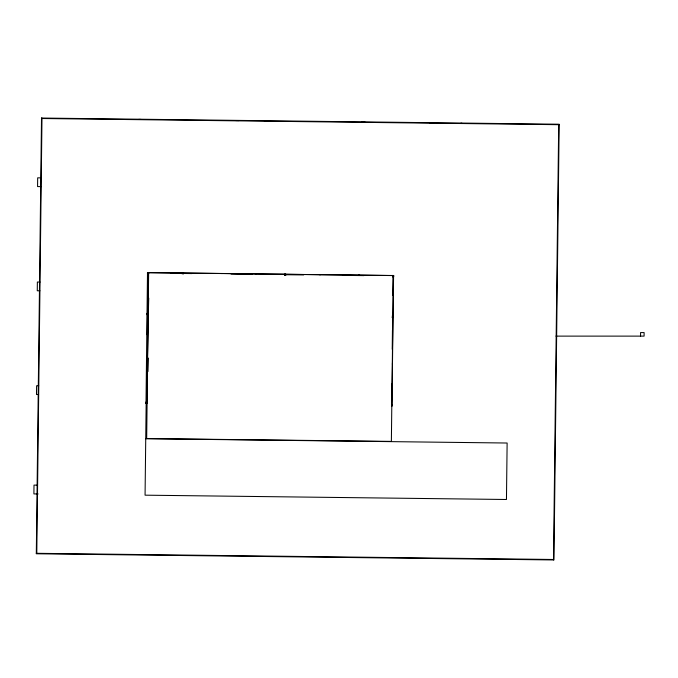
<?xml version="1.0" encoding="UTF-8"?>
<svg xmlns="http://www.w3.org/2000/svg" width="678" height="678" viewBox="0 0 678 678"><rect width="100%" height="100%" fill="white"/><g stroke="black" fill="none" stroke-linecap="round" stroke-linejoin="round"><path stroke-width="1.02" d="M146.168 402.724L145.745 438.556L391.376 441.395L393.359 275.573L148.499 272.658L146.94 403.359L146.016 403.376L146.016 401.978L146.957 401.969L146.957 403.359L146.007 403.351L147.499 272.649L148.44 272.658L148.431 274.056L147.499 274.065L147.499 272.675L148.643 272.649L148.651 273.581L147.49 273.59L147.482 272.649L256.42 273.87L255.242 273.87M285.345 275.166L285.667 274.209L256.428 273.954M146.55 393.867L146.787 372.79M146.931 360.145L146.973 358.035M147.219 334.847L147.473 312.711M147.575 303.219L147.651 297.956M147.897 274.76L147.94 272.658M148.44 272.658L146.94 403.359L146.007 403.351M285.828 275.226L285.819 274.285L284.658 274.285L284.667 275.226L284.675 274.276L393.596 275.514L393.587 276.446M284.667 275.226L284.675 274.293M392.613 276.878L393.545 276.912L393.596 275.497L392.647 275.48M36.782 553.307L41.985 118.048M147.49 274.014L147.49 273.573M146.668 438.471L148.643 272.649M391.537 404.08L391.774 384.053M392.231 349.272L392.452 330.296M392.901 295.515L393.121 276.548M553.494 559.952L558.697 124.693M393.545 276.912L393.579 275.514L392.206 275.48M392.435 364.501L392.469 363.103M391.969 404.825L391.935 406.215L393.579 275.497L392.409 275.514M221.333 273.531L222.494 273.531M319.423 274.7L320.584 274.7M358.501 275.175L359.671 275.166M556.307 336.119L644.1 336.119L644.1 332.584L640.566 332.584L640.566 336.119M147.482 272.649L148.88 272.666M138.702 119.396L141.143 119.43M235.69 120.557L238.995 120.591M264.335 120.896L267.674 120.938M361.679 122.057L364.993 122.099M429.886 122.879L431.522 122.896M431.725 122.896L433.691 122.921M460.82 123.243L461.981 123.26M41.977 118.514L559.164 124.693M41.265 177.873L37.671 177.831L37.57 186.577L41.163 186.619M170.763 273.336L191.908 273.573M231.037 274.014L252.182 274.251M284.667 274.717L303.702 274.929M342.831 275.37L363.976 275.607M40.027 282.065L37.366 282.031L37.265 290.777L39.917 290.811M38.714 385.79L36.595 385.765L36.493 394.511L38.604 394.537M37.171 485.143L34.002 485.101L33.9 493.915L38.121 493.965M36.315 553.307L553.502 559.486M392.096 316.168L393.028 316.202L392.994 317.601L392.062 317.567M183.424 273.997L183.416 273.065L182.255 273.065L182.255 274.005M556.307 335.534L556.307 336.763M146.516 360.255L146.516 361.654L147.457 361.645L147.457 360.247L146.516 360.255M147.075 313.363L147.075 314.753L148.016 314.745L148.016 313.346L147.075 313.363M147.906 358.043L147.736 371.747L147.923 358.043M148.592 297.964L148.38 314.829L148.643 297.964M41.519 118.048L36.307 553.773L553.968 559.952L559.172 124.227L41.519 118.048M145.736 438.7L145.067 495.177L506.458 499.491L507.127 443.022L145.736 438.7"/></g></svg>
